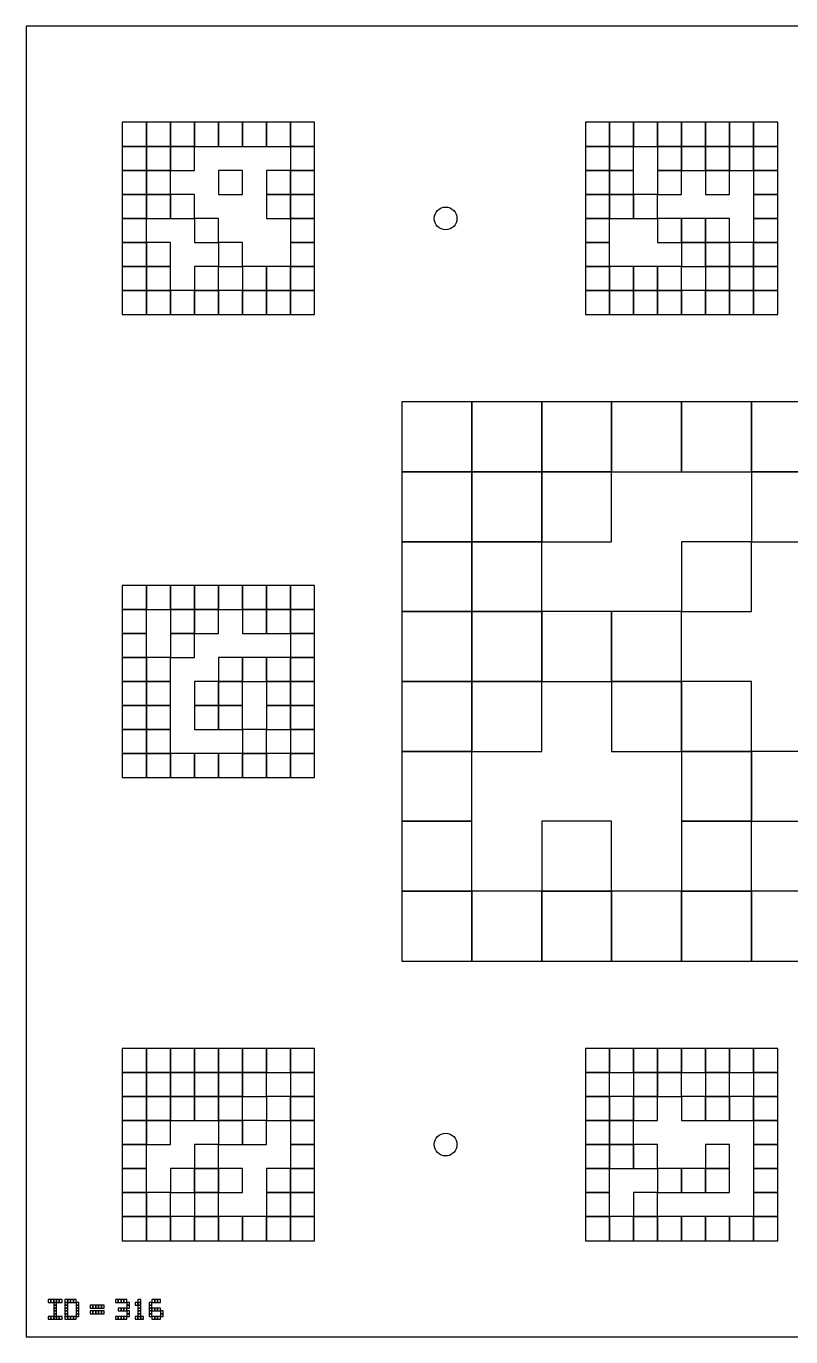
# Model space of a CAD drawing. Extents: x 0 to 1260, y 0 to 1580.
# Drawn here: x 0 to 175, y 960 to 1260 of the extents above; entities that cross this region are included whole.
import ezdxf

# ---------------------------------------------------------------- set-up
doc = ezdxf.new("R2010")
doc.units = 0
for name, color, linetype in [('BLACK_POCKET', 7, 'CONTINUOUS'), ('BOARD_TEXT', 7, 'CONTINUOUS'), ('CUT', 7, 'CONTINUOUS'), ('MOUNT_HOLE', 6, 'CONTINUOUS')]:
    doc.layers.add(name, color=color, linetype=linetype)

msp = doc.modelspace()

# ---------------------------------------------------------------- linework, layer by layer
at = {"layer": 'BLACK_POCKET'}
for p, q in [((27.5, 1238), (22, 1238)), ((22, 1238), (22, 1232.5)), ((27.5, 1232.5), (27.5, 1238)), ((33, 1238), (27.5, 1238)), ((27.5, 1238), (27.5, 1232.5)), ((33, 1232.5), (33, 1238)), ((38.5, 1238), (33, 1238)), ((33, 1238), (33, 1232.5)), ((38.5, 1232.5), (38.5, 1238)), ((44, 1238), (38.5, 1238)), ((38.5, 1238), (38.5, 1232.5)), ((44, 1232.5), (44, 1238)), ((49.5, 1238), (44, 1238)), ((44, 1238), (44, 1232.5)), ((49.5, 1232.5), (49.5, 1238)), ((55, 1238), (49.5, 1238)), ((49.5, 1238), (49.5, 1232.5)), ((55, 1232.5), (55, 1238)), ((60.5, 1238), (55, 1238)), ((55, 1238), (55, 1232.5)), ((60.5, 1232.5), (60.5, 1238)), ((66, 1238), (60.5, 1238)), ((60.5, 1238), (60.5, 1232.5)), ((66, 1232.5), (66, 1238)), ((133.5, 1238), (128, 1238)), ((128, 1238), (128, 1232.5)), ((133.5, 1232.5), (133.5, 1238)), ((139, 1238), (133.5, 1238)), ((133.5, 1238), (133.5, 1232.5)), ((139, 1232.5), (139, 1238)), ((144.5, 1238), (139, 1238)), ((139, 1238), (139, 1232.5)), ((144.5, 1232.5), (144.5, 1238)), ((150, 1238), (144.5, 1238)), ((144.5, 1238), (144.5, 1232.5)), ((150, 1232.5), (150, 1238)), ((155.5, 1238), (150, 1238)), ((150, 1238), (150, 1232.5)), ((155.5, 1232.5), (155.5, 1238)), ((161, 1238), (155.5, 1238)), ((155.5, 1238), (155.5, 1232.5)), ((161, 1232.5), (161, 1238)), ((166.5, 1238), (161, 1238)), ((161, 1238), (161, 1232.5)), ((166.5, 1232.5), (166.5, 1238)), ((172, 1238), (166.5, 1238)), ((166.5, 1238), (166.5, 1232.5)), ((172, 1232.5), (172, 1238)), ((22, 1232.5), (27.5, 1232.5)), ((27.5, 1232.5), (22, 1232.5)), ((22, 1232.5), (22, 1227)), ((27.5, 1232.5), (33, 1232.5)), ((27.5, 1227), (27.5, 1232.5)), ((33, 1232.5), (27.5, 1232.5)), ((27.5, 1232.5), (27.5, 1227)), ((33, 1232.5), (38.5, 1232.5)), ((33, 1227), (33, 1232.5)), ((38.5, 1232.5), (33, 1232.5)), ((33, 1232.5), (33, 1227)), ((38.5, 1232.5), (44, 1232.5)), ((38.5, 1227), (38.5, 1232.5)), ((44, 1232.5), (49.5, 1232.5)), ((49.5, 1232.5), (55, 1232.5)), ((55, 1232.5), (60.5, 1232.5)), ((60.5, 1232.5), (66, 1232.5)), ((66, 1232.5), (60.5, 1232.5)), ((60.5, 1232.5), (60.5, 1227)), ((66, 1227), (66, 1232.5)), ((128, 1232.5), (133.5, 1232.5)), ((133.5, 1232.5), (128, 1232.5)), ((128, 1232.5), (128, 1227)), ((133.5, 1232.5), (139, 1232.5)), ((133.5, 1227), (133.5, 1232.5)), ((139, 1232.5), (133.5, 1232.5)), ((133.5, 1232.5), (133.5, 1227)), ((139, 1232.5), (144.5, 1232.5)), ((139, 1227), (139, 1232.5)), ((144.5, 1232.5), (150, 1232.5)), ((150, 1232.5), (144.5, 1232.5)), ((144.5, 1232.5), (144.5, 1227)), ((150, 1232.5), (155.5, 1232.5)), ((150, 1227), (150, 1232.5)), ((155.5, 1232.5), (150, 1232.5)), ((150, 1232.5), (150, 1227)), ((155.5, 1232.5), (161, 1232.5)), ((155.5, 1227), (155.5, 1232.5)), ((161, 1232.5), (155.5, 1232.5)), ((155.5, 1232.5), (155.5, 1227)), ((161, 1232.5), (166.5, 1232.5)), ((161, 1227), (161, 1232.5)), ((166.5, 1232.5), (161, 1232.5)), ((161, 1232.5), (161, 1227)), ((166.5, 1232.5), (172, 1232.5)), ((166.5, 1227), (166.5, 1232.5)), ((172, 1232.5), (166.5, 1232.5)), ((166.5, 1232.5), (166.5, 1227)), ((172, 1227), (172, 1232.5)), ((22, 1227), (27.5, 1227)), ((27.5, 1227), (22, 1227)), ((22, 1227), (22, 1221.5)), ((27.5, 1227), (33, 1227)), ((27.5, 1221.5), (27.5, 1227)), ((33, 1227), (27.5, 1227)), ((27.5, 1227), (27.5, 1221.5)), ((33, 1227), (38.5, 1227)), ((33, 1221.5), (33, 1227)), ((49.5, 1227), (44, 1227)), ((44, 1227), (44, 1221.5)), ((49.5, 1221.5), (49.5, 1227)), ((60.5, 1227), (55, 1227)), ((55, 1227), (55, 1221.5)), ((60.5, 1227), (66, 1227)), ((60.5, 1221.5), (60.5, 1227)), ((66, 1227), (60.5, 1227)), ((60.5, 1227), (60.5, 1221.5)), ((66, 1221.5), (66, 1227)), ((128, 1227), (133.5, 1227)), ((133.5, 1227), (128, 1227)), ((128, 1227), (128, 1221.5)), ((133.5, 1227), (139, 1227)), ((133.5, 1221.5), (133.5, 1227)), ((139, 1227), (133.5, 1227)), ((133.5, 1227), (133.5, 1221.5)), ((139, 1221.5), (139, 1227)), ((144.5, 1227), (150, 1227)), ((150, 1227), (144.5, 1227)), ((144.5, 1227), (144.5, 1221.5)), ((150, 1227), (155.5, 1227)), ((150, 1221.5), (150, 1227)), ((155.5, 1227), (161, 1227)), ((161, 1227), (155.5, 1227)), ((155.5, 1227), (155.5, 1221.5)), ((161, 1227), (166.5, 1227)), ((161, 1221.5), (161, 1227)), ((166.5, 1227), (172, 1227)), ((172, 1227), (166.5, 1227)), ((166.5, 1227), (166.5, 1221.5)), ((172, 1221.5), (172, 1227)), ((22, 1221.5), (27.5, 1221.5)), ((27.5, 1221.5), (22, 1221.5)), ((22, 1221.5), (22, 1216)), ((27.5, 1221.5), (33, 1221.5)), ((27.5, 1216), (27.5, 1221.5)), ((33, 1221.5), (27.5, 1221.5)), ((27.5, 1221.5), (27.5, 1216)), ((33, 1216), (33, 1221.5)), ((38.5, 1221.5), (33, 1221.5)), ((33, 1221.5), (33, 1216)), ((38.5, 1216), (38.5, 1221.5)), ((44, 1221.5), (49.5, 1221.5)), ((55, 1221.5), (60.5, 1221.5)), ((60.5, 1221.5), (55, 1221.5)), ((55, 1221.5), (55, 1216)), ((60.5, 1221.5), (66, 1221.5)), ((60.5, 1216), (60.5, 1221.5)), ((66, 1221.5), (60.5, 1221.5)), ((60.5, 1221.5), (60.5, 1216)), ((66, 1216), (66, 1221.5)), ((128, 1221.5), (133.5, 1221.5)), ((133.5, 1221.5), (128, 1221.5)), ((128, 1221.5), (128, 1216)), ((133.5, 1221.5), (139, 1221.5)), ((133.5, 1216), (133.5, 1221.5)), ((139, 1221.5), (133.5, 1221.5)), ((133.5, 1221.5), (133.5, 1216)), ((139, 1216), (139, 1221.5)), ((144.5, 1221.5), (139, 1221.5)), ((139, 1221.5), (139, 1216)), ((144.5, 1221.5), (150, 1221.5)), ((144.5, 1216), (144.5, 1221.5)), ((155.5, 1221.5), (161, 1221.5)), ((166.5, 1221.5), (172, 1221.5)), ((172, 1221.5), (166.5, 1221.5)), ((166.5, 1221.5), (166.5, 1216)), ((172, 1216), (172, 1221.5)), ((22, 1216), (27.5, 1216)), ((27.5, 1216), (22, 1216)), ((22, 1216), (22, 1210.5)), ((27.5, 1216), (33, 1216)), ((27.5, 1210.5), (27.5, 1216)), ((33, 1216), (38.5, 1216)), ((44, 1216), (38.5, 1216)), ((38.5, 1216), (38.5, 1210.5)), ((44, 1210.5), (44, 1216)), ((55, 1216), (60.5, 1216)), ((60.5, 1216), (66, 1216)), ((66, 1216), (60.5, 1216)), ((60.5, 1216), (60.5, 1210.5)), ((66, 1210.5), (66, 1216)), ((128, 1216), (133.5, 1216)), ((133.5, 1216), (128, 1216)), ((128, 1216), (128, 1210.5)), ((133.5, 1216), (139, 1216)), ((133.5, 1210.5), (133.5, 1216)), ((139, 1216), (144.5, 1216)), ((150, 1216), (144.5, 1216)), ((144.5, 1216), (144.5, 1210.5)), ((150, 1210.5), (150, 1216)), ((155.5, 1216), (150, 1216)), ((150, 1216), (150, 1210.5)), ((155.5, 1210.5), (155.5, 1216)), ((161, 1216), (155.5, 1216)), ((155.5, 1216), (155.5, 1210.5)), ((161, 1210.5), (161, 1216)), ((166.5, 1216), (172, 1216)), ((172, 1216), (166.5, 1216)), ((166.5, 1216), (166.5, 1210.5)), ((172, 1210.5), (172, 1216)), ((22, 1210.5), (27.5, 1210.5)), ((27.5, 1210.5), (22, 1210.5)), ((22, 1210.5), (22, 1205)), ((27.5, 1205), (27.5, 1210.5)), ((33, 1210.5), (27.5, 1210.5)), ((27.5, 1210.5), (27.5, 1205)), ((33, 1205), (33, 1210.5)), ((38.5, 1210.5), (44, 1210.5)), ((49.5, 1210.5), (44, 1210.5)), ((44, 1210.5), (44, 1205)), ((49.5, 1205), (49.5, 1210.5)), ((60.5, 1210.5), (66, 1210.5)), ((66, 1210.5), (60.5, 1210.5)), ((60.5, 1210.5), (60.5, 1205)), ((66, 1205), (66, 1210.5)), ((128, 1210.5), (133.5, 1210.5)), ((133.5, 1210.5), (128, 1210.5)), ((128, 1210.5), (128, 1205)), ((133.5, 1205), (133.5, 1210.5)), ((144.5, 1210.5), (150, 1210.5)), ((150, 1210.5), (155.5, 1210.5)), ((155.5, 1210.5), (150, 1210.5)), ((150, 1210.5), (150, 1205)), ((155.5, 1210.5), (161, 1210.5)), ((155.5, 1205), (155.5, 1210.5)), ((161, 1210.5), (155.5, 1210.5)), ((155.5, 1210.5), (155.5, 1205)), ((161, 1205), (161, 1210.5)), ((166.5, 1210.5), (161, 1210.5)), ((161, 1210.5), (161, 1205)), ((166.5, 1210.5), (172, 1210.5)), ((166.5, 1205), (166.5, 1210.5)), ((172, 1210.5), (166.5, 1210.5)), ((166.5, 1210.5), (166.5, 1205)), ((172, 1205), (172, 1210.5)), ((22, 1205), (27.5, 1205)), ((27.5, 1205), (22, 1205)), ((22, 1205), (22, 1199.5)), ((27.5, 1205), (33, 1205)), ((27.5, 1199.5), (27.5, 1205)), ((33, 1205), (27.5, 1205)), ((27.5, 1205), (27.5, 1199.5)), ((33, 1199.5), (33, 1205)), ((44, 1205), (38.5, 1205)), ((38.5, 1205), (38.5, 1199.5)), ((44, 1205), (49.5, 1205)), ((44, 1199.5), (44, 1205)), ((55, 1205), (49.5, 1205)), ((49.5, 1205), (49.5, 1199.5)), ((55, 1199.5), (55, 1205)), ((60.5, 1205), (55, 1205)), ((55, 1205), (55, 1199.5)), ((60.5, 1205), (66, 1205)), ((60.5, 1199.5), (60.5, 1205)), ((66, 1205), (60.5, 1205)), ((60.5, 1205), (60.5, 1199.5)), ((66, 1199.5), (66, 1205)), ((128, 1205), (133.5, 1205)), ((133.5, 1205), (128, 1205)), ((128, 1205), (128, 1199.5)), ((133.5, 1199.5), (133.5, 1205)), ((139, 1205), (133.5, 1205)), ((133.5, 1205), (133.5, 1199.5)), ((139, 1199.5), (139, 1205)), ((144.5, 1205), (139, 1205)), ((139, 1205), (139, 1199.5)), ((144.5, 1199.5), (144.5, 1205)), ((150, 1205), (144.5, 1205)), ((144.5, 1205), (144.5, 1199.5)), ((150, 1205), (155.5, 1205)), ((150, 1199.5), (150, 1205)), ((155.5, 1205), (161, 1205)), ((161, 1205), (155.5, 1205)), ((155.5, 1205), (155.5, 1199.5)), ((161, 1205), (166.5, 1205)), ((161, 1199.5), (161, 1205)), ((166.5, 1205), (161, 1205)), ((161, 1205), (161, 1199.5)), ((166.5, 1205), (172, 1205)), ((166.5, 1199.5), (166.5, 1205)), ((172, 1205), (166.5, 1205)), ((166.5, 1205), (166.5, 1199.5)), ((172, 1199.5), (172, 1205)), ((22, 1199.5), (27.5, 1199.5)), ((27.5, 1199.5), (22, 1199.5)), ((22, 1199.5), (22, 1194)), ((27.5, 1199.5), (33, 1199.5)), ((27.5, 1194), (27.5, 1199.5)), ((33, 1199.5), (27.5, 1199.5)), ((27.5, 1199.5), (27.5, 1194)), ((33, 1194), (33, 1199.5)), ((38.5, 1199.5), (33, 1199.5)), ((33, 1199.5), (33, 1194)), ((38.5, 1199.5), (44, 1199.5)), ((38.5, 1194), (38.5, 1199.5)), ((44, 1199.5), (38.5, 1199.5)), ((38.5, 1199.5), (38.5, 1194)), ((44, 1194), (44, 1199.5)), ((49.5, 1199.5), (44, 1199.5)), ((44, 1199.5), (44, 1194)), ((49.5, 1199.5), (55, 1199.5)), ((49.5, 1194), (49.5, 1199.5)), ((55, 1199.5), (49.5, 1199.5)), ((49.5, 1199.5), (49.5, 1194)), ((55, 1199.5), (60.5, 1199.5)), ((55, 1194), (55, 1199.5)), ((60.5, 1199.5), (55, 1199.5)), ((55, 1199.5), (55, 1194)), ((60.5, 1199.5), (66, 1199.5)), ((60.5, 1194), (60.5, 1199.5)), ((66, 1199.5), (60.5, 1199.5)), ((60.5, 1199.5), (60.5, 1194)), ((66, 1194), (66, 1199.5)), ((128, 1199.5), (133.5, 1199.5)), ((133.5, 1199.5), (128, 1199.5)), ((128, 1199.5), (128, 1194)), ((133.5, 1199.5), (139, 1199.5)), ((133.5, 1194), (133.5, 1199.5)), ((139, 1199.5), (133.5, 1199.5)), ((133.5, 1199.5), (133.5, 1194)), ((139, 1199.5), (144.5, 1199.5)), ((139, 1194), (139, 1199.5)), ((144.5, 1199.5), (139, 1199.5)), ((139, 1199.5), (139, 1194)), ((144.5, 1199.5), (150, 1199.5)), ((144.5, 1194), (144.5, 1199.5)), ((150, 1199.5), (144.5, 1199.5)), ((144.5, 1199.5), (144.5, 1194)), ((150, 1194), (150, 1199.5)), ((155.5, 1199.5), (150, 1199.5)), ((150, 1199.5), (150, 1194)), ((155.5, 1199.5), (161, 1199.5)), ((155.5, 1194), (155.5, 1199.5)), ((161, 1199.5), (155.5, 1199.5)), ((155.5, 1199.5), (155.5, 1194)), ((161, 1199.5), (166.5, 1199.5)), ((161, 1194), (161, 1199.5)), ((166.5, 1199.5), (161, 1199.5)), ((161, 1199.5), (161, 1194)), ((166.5, 1199.5), (172, 1199.5)), ((166.5, 1194), (166.5, 1199.5)), ((172, 1199.5), (166.5, 1199.5)), ((166.5, 1199.5), (166.5, 1194)), ((172, 1194), (172, 1199.5)), ((22, 1194), (27.5, 1194)), ((27.5, 1194), (33, 1194)), ((33, 1194), (38.5, 1194)), ((38.5, 1194), (44, 1194)), ((44, 1194), (49.5, 1194)), ((49.5, 1194), (55, 1194)), ((55, 1194), (60.5, 1194)), ((60.5, 1194), (66, 1194)), ((128, 1194), (133.5, 1194)), ((133.5, 1194), (139, 1194)), ((139, 1194), (144.5, 1194)), ((144.5, 1194), (150, 1194)), ((150, 1194), (155.5, 1194)), ((155.5, 1194), (161, 1194)), ((161, 1194), (166.5, 1194)), ((166.5, 1194), (172, 1194)), ((102, 1174), (86, 1174)), ((86, 1174), (86, 1158)), ((102, 1158), (102, 1174)), ((118, 1174), (102, 1174)), ((102, 1174), (102, 1158)), ((118, 1158), (118, 1174)), ((134, 1174), (118, 1174)), ((118, 1174), (118, 1158)), ((134, 1158), (134, 1174)), ((150, 1174), (134, 1174)), ((134, 1174), (134, 1158)), ((150, 1158), (150, 1174)), ((166, 1174), (150, 1174)), ((150, 1174), (150, 1158)), ((166, 1158), (166, 1174)), ((182, 1174), (166, 1174)), ((166, 1174), (166, 1158)), ((86, 1158), (102, 1158)), ((102, 1158), (86, 1158)), ((86, 1158), (86, 1142)), ((102, 1158), (118, 1158)), ((102, 1142), (102, 1158)), ((118, 1158), (102, 1158)), ((102, 1158), (102, 1142)), ((118, 1158), (134, 1158)), ((118, 1142), (118, 1158)), ((134, 1158), (118, 1158)), ((118, 1158), (118, 1142)), ((134, 1158), (150, 1158)), ((134, 1142), (134, 1158)), ((150, 1158), (166, 1158)), ((166, 1158), (182, 1158)), ((182, 1158), (166, 1158)), ((166, 1158), (166, 1142)), ((86, 1142), (102, 1142)), ((102, 1142), (86, 1142)), ((86, 1142), (86, 1126)), ((102, 1142), (118, 1142)), ((102, 1126), (102, 1142)), ((118, 1142), (102, 1142)), ((102, 1142), (102, 1126)), ((118, 1142), (134, 1142)), ((118, 1126), (118, 1142)), ((166, 1142), (150, 1142)), ((150, 1142), (150, 1126)), ((166, 1142), (182, 1142)), ((166, 1126), (166, 1142)), ((27.5, 1132), (22, 1132)), ((22, 1132), (22, 1126.5)), ((27.5, 1126.5), (27.5, 1132)), ((33, 1132), (27.5, 1132)), ((27.5, 1132), (27.5, 1126.5)), ((33, 1126.5), (33, 1132)), ((38.5, 1132), (33, 1132)), ((33, 1132), (33, 1126.5)), ((38.5, 1126.5), (38.5, 1132)), ((44, 1132), (38.5, 1132)), ((38.5, 1132), (38.5, 1126.5)), ((44, 1126.5), (44, 1132)), ((49.5, 1132), (44, 1132)), ((44, 1132), (44, 1126.5)), ((49.5, 1126.5), (49.5, 1132)), ((55, 1132), (49.5, 1132)), ((49.5, 1132), (49.5, 1126.5)), ((55, 1126.5), (55, 1132)), ((60.5, 1132), (55, 1132)), ((55, 1132), (55, 1126.5)), ((60.5, 1126.5), (60.5, 1132)), ((66, 1132), (60.5, 1132)), ((60.5, 1132), (60.5, 1126.5)), ((66, 1126.5), (66, 1132)), ((22, 1126.5), (27.5, 1126.5)), ((27.5, 1126.5), (22, 1126.5)), ((22, 1126.5), (22, 1121)), ((27.5, 1126.5), (33, 1126.5)), ((27.5, 1121), (27.5, 1126.5)), ((33, 1126.5), (38.5, 1126.5)), ((38.5, 1126.5), (33, 1126.5)), ((33, 1126.5), (33, 1121)), ((38.5, 1126.5), (44, 1126.5)), ((38.5, 1121), (38.5, 1126.5)), ((44, 1126.5), (38.5, 1126.5)), ((38.5, 1126.5), (38.5, 1121)), ((44, 1126.5), (49.5, 1126.5)), ((44, 1121), (44, 1126.5)), ((49.5, 1126.5), (55, 1126.5)), ((55, 1126.5), (49.5, 1126.5)), ((49.5, 1126.5), (49.5, 1121)), ((55, 1126.5), (60.5, 1126.5)), ((55, 1121), (55, 1126.5)), ((60.5, 1126.5), (55, 1126.5)), ((55, 1126.5), (55, 1121)), ((60.5, 1126.5), (66, 1126.5)), ((60.5, 1121), (60.5, 1126.5)), ((66, 1126.5), (60.5, 1126.5)), ((60.5, 1126.5), (60.5, 1121)), ((66, 1121), (66, 1126.5)), ((86, 1126), (102, 1126)), ((102, 1126), (86, 1126)), ((86, 1126), (86, 1110)), ((102, 1126), (118, 1126)), ((102, 1110), (102, 1126)), ((118, 1126), (102, 1126)), ((102, 1126), (102, 1110)), ((118, 1110), (118, 1126)), ((134, 1126), (118, 1126)), ((118, 1126), (118, 1110)), ((134, 1110), (134, 1126)), ((150, 1126), (134, 1126)), ((134, 1126), (134, 1110)), ((150, 1126), (166, 1126)), ((150, 1110), (150, 1126)), ((22, 1121), (27.5, 1121)), ((27.5, 1121), (22, 1121)), ((22, 1121), (22, 1115.5)), ((27.5, 1115.5), (27.5, 1121)), ((33, 1121), (38.5, 1121)), ((38.5, 1121), (33, 1121)), ((33, 1121), (33, 1115.5)), ((38.5, 1121), (44, 1121)), ((38.5, 1115.5), (38.5, 1121)), ((49.5, 1121), (55, 1121)), ((55, 1121), (60.5, 1121)), ((60.5, 1121), (66, 1121)), ((66, 1121), (60.5, 1121)), ((60.5, 1121), (60.5, 1115.5)), ((66, 1115.5), (66, 1121)), ((22, 1115.5), (27.5, 1115.5)), ((27.5, 1115.5), (22, 1115.5)), ((22, 1115.5), (22, 1110)), ((27.5, 1110), (27.5, 1115.5)), ((33, 1115.5), (27.5, 1115.5)), ((27.5, 1115.5), (27.5, 1110)), ((33, 1115.5), (38.5, 1115.5)), ((33, 1110), (33, 1115.5)), ((49.5, 1115.5), (44, 1115.5)), ((44, 1115.5), (44, 1110)), ((49.5, 1110), (49.5, 1115.5)), ((55, 1115.5), (49.5, 1115.5)), ((49.5, 1115.5), (49.5, 1110)), ((55, 1110), (55, 1115.5)), ((60.5, 1115.5), (55, 1115.5)), ((55, 1115.5), (55, 1110)), ((60.5, 1115.5), (66, 1115.5)), ((60.5, 1110), (60.5, 1115.5)), ((66, 1115.5), (60.5, 1115.5)), ((60.5, 1115.5), (60.5, 1110)), ((66, 1110), (66, 1115.5)), ((22, 1110), (27.5, 1110)), ((27.5, 1110), (22, 1110)), ((22, 1110), (22, 1104.5)), ((27.5, 1110), (33, 1110)), ((27.5, 1104.5), (27.5, 1110)), ((33, 1110), (27.5, 1110)), ((27.5, 1110), (27.5, 1104.5)), ((33, 1104.5), (33, 1110)), ((44, 1110), (38.5, 1110)), ((38.5, 1110), (38.5, 1104.5)), ((44, 1110), (49.5, 1110)), ((44, 1104.5), (44, 1110)), ((49.5, 1110), (44, 1110)), ((44, 1110), (44, 1104.5)), ((49.5, 1110), (55, 1110)), ((49.5, 1104.5), (49.5, 1110)), ((55, 1110), (60.5, 1110)), ((60.5, 1110), (55, 1110)), ((55, 1110), (55, 1104.5)), ((60.5, 1110), (66, 1110)), ((60.5, 1104.5), (60.5, 1110)), ((66, 1110), (60.5, 1110)), ((60.5, 1110), (60.5, 1104.5)), ((66, 1104.5), (66, 1110)), ((86, 1110), (102, 1110)), ((102, 1110), (86, 1110)), ((86, 1110), (86, 1094)), ((102, 1110), (118, 1110)), ((102, 1094), (102, 1110)), ((118, 1110), (102, 1110)), ((102, 1110), (102, 1094)), ((118, 1110), (134, 1110)), ((118, 1094), (118, 1110)), ((134, 1110), (150, 1110)), ((150, 1110), (134, 1110)), ((134, 1110), (134, 1094)), ((150, 1094), (150, 1110)), ((166, 1110), (150, 1110)), ((150, 1110), (150, 1094)), ((166, 1094), (166, 1110)), ((22, 1104.5), (27.5, 1104.5)), ((27.5, 1104.5), (22, 1104.5)), ((22, 1104.5), (22, 1099)), ((27.5, 1104.5), (33, 1104.5)), ((27.5, 1099), (27.5, 1104.5)), ((33, 1104.5), (27.5, 1104.5)), ((27.5, 1104.5), (27.5, 1099)), ((33, 1099), (33, 1104.5)), ((38.5, 1104.5), (44, 1104.5)), ((44, 1104.5), (38.5, 1104.5)), ((38.5, 1104.5), (38.5, 1099)), ((44, 1104.5), (49.5, 1104.5)), ((44, 1099), (44, 1104.5)), ((49.5, 1104.5), (44, 1104.5)), ((44, 1104.5), (44, 1099)), ((49.5, 1099), (49.5, 1104.5)), ((55, 1104.5), (60.5, 1104.5)), ((60.5, 1104.5), (55, 1104.5)), ((55, 1104.5), (55, 1099)), ((60.5, 1104.5), (66, 1104.5)), ((60.5, 1099), (60.5, 1104.5)), ((66, 1104.5), (60.5, 1104.5)), ((60.5, 1104.5), (60.5, 1099)), ((66, 1099), (66, 1104.5)), ((22, 1099), (27.5, 1099)), ((27.5, 1099), (22, 1099)), ((22, 1099), (22, 1093.5)), ((27.5, 1099), (33, 1099)), ((27.5, 1093.5), (27.5, 1099)), ((33, 1099), (27.5, 1099)), ((27.5, 1099), (27.5, 1093.5)), ((33, 1093.5), (33, 1099)), ((38.5, 1099), (44, 1099)), ((44, 1099), (49.5, 1099)), ((55, 1099), (49.5, 1099)), ((49.5, 1099), (49.5, 1093.5)), ((55, 1099), (60.5, 1099)), ((55, 1093.5), (55, 1099)), ((60.5, 1099), (66, 1099)), ((66, 1099), (60.5, 1099)), ((60.5, 1099), (60.5, 1093.5)), ((66, 1093.5), (66, 1099)), ((22, 1093.5), (27.5, 1093.5)), ((27.5, 1093.5), (22, 1093.5)), ((22, 1093.5), (22, 1088)), ((27.5, 1093.5), (33, 1093.5)), ((27.5, 1088), (27.5, 1093.5)), ((33, 1093.5), (27.5, 1093.5)), ((27.5, 1093.5), (27.5, 1088)), ((33, 1088), (33, 1093.5)), ((38.5, 1093.5), (33, 1093.5)), ((33, 1093.5), (33, 1088)), ((38.5, 1088), (38.5, 1093.5)), ((44, 1093.5), (38.5, 1093.5)), ((38.5, 1093.5), (38.5, 1088)), ((44, 1088), (44, 1093.5)), ((49.5, 1093.5), (44, 1093.5)), ((44, 1093.5), (44, 1088)), ((49.5, 1093.5), (55, 1093.5)), ((49.5, 1088), (49.5, 1093.5)), ((55, 1093.5), (49.5, 1093.5)), ((49.5, 1093.5), (49.5, 1088)), ((55, 1088), (55, 1093.5)), ((60.5, 1093.5), (55, 1093.5)), ((55, 1093.5), (55, 1088)), ((60.5, 1093.5), (66, 1093.5)), ((60.5, 1088), (60.5, 1093.5)), ((66, 1093.5), (60.5, 1093.5)), ((60.5, 1093.5), (60.5, 1088)), ((66, 1088), (66, 1093.5)), ((86, 1094), (102, 1094)), ((102, 1094), (86, 1094)), ((86, 1094), (86, 1078)), ((102, 1094), (118, 1094)), ((102, 1078), (102, 1094)), ((134, 1094), (150, 1094)), ((150, 1094), (166, 1094)), ((166, 1094), (150, 1094)), ((150, 1094), (150, 1078)), ((166, 1078), (166, 1094)), ((182, 1094), (166, 1094)), ((166, 1094), (166, 1078)), ((22, 1088), (27.5, 1088)), ((27.5, 1088), (33, 1088)), ((33, 1088), (38.5, 1088)), ((38.5, 1088), (44, 1088)), ((44, 1088), (49.5, 1088)), ((49.5, 1088), (55, 1088)), ((55, 1088), (60.5, 1088)), ((60.5, 1088), (66, 1088)), ((86, 1078), (102, 1078)), ((102, 1078), (86, 1078)), ((86, 1078), (86, 1062)), ((102, 1062), (102, 1078)), ((134, 1078), (118, 1078)), ((118, 1078), (118, 1062)), ((134, 1062), (134, 1078)), ((150, 1078), (166, 1078)), ((166, 1078), (150, 1078)), ((150, 1078), (150, 1062)), ((166, 1078), (182, 1078)), ((166, 1062), (166, 1078)), ((86, 1062), (102, 1062)), ((102, 1062), (86, 1062)), ((86, 1062), (86, 1046)), ((102, 1046), (102, 1062)), ((118, 1062), (102, 1062)), ((102, 1062), (102, 1046)), ((118, 1062), (134, 1062)), ((118, 1046), (118, 1062)), ((134, 1062), (118, 1062)), ((118, 1062), (118, 1046)), ((134, 1046), (134, 1062)), ((150, 1062), (134, 1062)), ((134, 1062), (134, 1046)), ((150, 1062), (166, 1062)), ((150, 1046), (150, 1062)), ((166, 1062), (150, 1062)), ((150, 1062), (150, 1046)), ((166, 1046), (166, 1062)), ((182, 1062), (166, 1062)), ((166, 1062), (166, 1046)), ((86, 1046), (102, 1046)), ((102, 1046), (118, 1046)), ((118, 1046), (134, 1046)), ((134, 1046), (150, 1046)), ((150, 1046), (166, 1046)), ((166, 1046), (182, 1046)), ((27.5, 1026), (22, 1026)), ((22, 1026), (22, 1020.5)), ((27.5, 1020.5), (27.5, 1026)), ((33, 1026), (27.5, 1026)), ((27.5, 1026), (27.5, 1020.5)), ((33, 1020.5), (33, 1026)), ((38.5, 1026), (33, 1026)), ((33, 1026), (33, 1020.5)), ((38.5, 1020.5), (38.5, 1026)), ((44, 1026), (38.5, 1026)), ((38.5, 1026), (38.5, 1020.5)), ((44, 1020.5), (44, 1026)), ((49.5, 1026), (44, 1026)), ((44, 1026), (44, 1020.5)), ((49.5, 1020.5), (49.5, 1026)), ((55, 1026), (49.5, 1026)), ((49.5, 1026), (49.5, 1020.5)), ((55, 1020.5), (55, 1026)), ((60.5, 1026), (55, 1026)), ((55, 1026), (55, 1020.5)), ((60.5, 1020.5), (60.5, 1026)), ((66, 1026), (60.5, 1026)), ((60.5, 1026), (60.5, 1020.5)), ((66, 1020.5), (66, 1026)), ((133.5, 1026), (128, 1026)), ((128, 1026), (128, 1020.5)), ((133.5, 1020.5), (133.5, 1026)), ((139, 1026), (133.5, 1026)), ((133.5, 1026), (133.5, 1020.5)), ((139, 1020.5), (139, 1026)), ((144.5, 1026), (139, 1026)), ((139, 1026), (139, 1020.5)), ((144.5, 1020.5), (144.5, 1026)), ((150, 1026), (144.5, 1026)), ((144.5, 1026), (144.5, 1020.5)), ((150, 1020.5), (150, 1026)), ((155.5, 1026), (150, 1026)), ((150, 1026), (150, 1020.5)), ((155.5, 1020.5), (155.5, 1026)), ((161, 1026), (155.5, 1026)), ((155.5, 1026), (155.5, 1020.5)), ((161, 1020.5), (161, 1026)), ((166.5, 1026), (161, 1026)), ((161, 1026), (161, 1020.5)), ((166.5, 1020.5), (166.5, 1026)), ((172, 1026), (166.5, 1026)), ((166.5, 1026), (166.5, 1020.5)), ((172, 1020.5), (172, 1026)), ((22, 1020.5), (27.5, 1020.5)), ((27.5, 1020.5), (22, 1020.5)), ((22, 1020.5), (22, 1015)), ((27.5, 1020.5), (33, 1020.5)), ((27.5, 1015), (27.5, 1020.5)), ((33, 1020.5), (27.5, 1020.5)), ((27.5, 1020.5), (27.5, 1015)), ((33, 1020.5), (38.5, 1020.5)), ((33, 1015), (33, 1020.5)), ((38.5, 1020.5), (33, 1020.5)), ((33, 1020.5), (33, 1015)), ((38.5, 1020.5), (44, 1020.5)), ((38.5, 1015), (38.5, 1020.5)), ((44, 1020.5), (38.5, 1020.5)), ((38.5, 1020.5), (38.5, 1015)), ((44, 1020.5), (49.5, 1020.5)), ((44, 1015), (44, 1020.5)), ((49.5, 1020.5), (44, 1020.5)), ((44, 1020.5), (44, 1015)), ((49.5, 1020.5), (55, 1020.5)), ((49.5, 1015), (49.5, 1020.5)), ((55, 1020.5), (49.5, 1020.5)), ((49.5, 1020.5), (49.5, 1015)), ((55, 1020.5), (60.5, 1020.5)), ((55, 1015), (55, 1020.5)), ((60.5, 1020.5), (66, 1020.5)), ((66, 1020.5), (60.5, 1020.5)), ((60.5, 1020.5), (60.5, 1015)), ((66, 1015), (66, 1020.5)), ((128, 1020.5), (133.5, 1020.5)), ((133.5, 1020.5), (128, 1020.5)), ((128, 1020.5), (128, 1015)), ((133.5, 1020.5), (139, 1020.5)), ((133.5, 1015), (133.5, 1020.5)), ((139, 1020.5), (144.5, 1020.5)), ((144.5, 1020.5), (139, 1020.5)), ((139, 1020.5), (139, 1015)), ((144.5, 1020.5), (150, 1020.5)), ((144.5, 1015), (144.5, 1020.5)), ((150, 1020.5), (144.5, 1020.5)), ((144.5, 1020.5), (144.5, 1015)), ((150, 1020.5), (155.5, 1020.5)), ((150, 1015), (150, 1020.5)), ((155.5, 1020.5), (161, 1020.5)), ((161, 1020.5), (155.5, 1020.5)), ((155.5, 1020.5), (155.5, 1015)), ((161, 1020.5), (166.5, 1020.5)), ((161, 1015), (161, 1020.5)), ((166.5, 1020.5), (172, 1020.5)), ((172, 1020.5), (166.5, 1020.5)), ((166.5, 1020.5), (166.5, 1015)), ((172, 1015), (172, 1020.5)), ((22, 1015), (27.5, 1015)), ((27.5, 1015), (22, 1015)), ((22, 1015), (22, 1009.5)), ((27.5, 1015), (33, 1015)), ((27.5, 1009.5), (27.5, 1015)), ((33, 1015), (27.5, 1015)), ((27.5, 1015), (27.5, 1009.5)), ((33, 1015), (38.5, 1015)), ((33, 1009.5), (33, 1015)), ((38.5, 1015), (33, 1015)), ((33, 1015), (33, 1009.5)), ((38.5, 1015), (44, 1015)), ((38.5, 1009.5), (38.5, 1015)), ((44, 1015), (38.5, 1015)), ((38.5, 1015), (38.5, 1009.5)), ((44, 1015), (49.5, 1015)), ((44, 1009.5), (44, 1015)), ((49.5, 1015), (44, 1015)), ((44, 1015), (44, 1009.5)), ((49.5, 1015), (55, 1015)), ((49.5, 1009.5), (49.5, 1015)), ((60.5, 1015), (55, 1015)), ((55, 1015), (55, 1009.5)), ((60.5, 1015), (66, 1015)), ((60.5, 1009.5), (60.5, 1015)), ((66, 1015), (60.5, 1015)), ((60.5, 1015), (60.5, 1009.5)), ((66, 1009.5), (66, 1015)), ((128, 1015), (133.5, 1015)), ((133.5, 1015), (128, 1015)), ((128, 1015), (128, 1009.5)), ((133.5, 1009.5), (133.5, 1015)), ((139, 1015), (133.5, 1015)), ((133.5, 1015), (133.5, 1009.5)), ((139, 1015), (144.5, 1015)), ((139, 1009.5), (139, 1015)), ((144.5, 1015), (139, 1015)), ((139, 1015), (139, 1009.5)), ((144.5, 1015), (150, 1015)), ((144.5, 1009.5), (144.5, 1015)), ((155.5, 1015), (150, 1015)), ((150, 1015), (150, 1009.5)), ((155.5, 1015), (161, 1015)), ((155.5, 1009.5), (155.5, 1015)), ((161, 1015), (155.5, 1015)), ((155.5, 1015), (155.5, 1009.5)), ((161, 1009.5), (161, 1015)), ((166.5, 1015), (161, 1015)), ((161, 1015), (161, 1009.5)), ((166.5, 1015), (172, 1015)), ((166.5, 1009.5), (166.5, 1015)), ((172, 1015), (166.5, 1015)), ((166.5, 1015), (166.5, 1009.5)), ((172, 1009.5), (172, 1015)), ((22, 1009.5), (27.5, 1009.5)), ((27.5, 1009.5), (22, 1009.5)), ((22, 1009.5), (22, 1004)), ((27.5, 1009.5), (33, 1009.5)), ((27.5, 1004), (27.5, 1009.5)), ((33, 1009.5), (27.5, 1009.5)), ((27.5, 1009.5), (27.5, 1004)), ((33, 1009.5), (38.5, 1009.5)), ((33, 1004), (33, 1009.5)), ((38.5, 1009.5), (44, 1009.5)), ((44, 1009.5), (49.5, 1009.5)), ((49.5, 1009.5), (44, 1009.5)), ((44, 1009.5), (44, 1004)), ((49.5, 1004), (49.5, 1009.5)), ((55, 1009.5), (49.5, 1009.5)), ((49.5, 1009.5), (49.5, 1004)), ((55, 1009.5), (60.5, 1009.5)), ((55, 1004), (55, 1009.5)), ((60.5, 1009.5), (66, 1009.5)), ((66, 1009.5), (60.5, 1009.5)), ((60.5, 1009.5), (60.5, 1004)), ((66, 1004), (66, 1009.5)), ((128, 1009.5), (133.5, 1009.5)), ((133.5, 1009.5), (128, 1009.5)), ((128, 1009.5), (128, 1004)), ((133.5, 1009.5), (139, 1009.5)), ((133.5, 1004), (133.5, 1009.5)), ((139, 1009.5), (133.5, 1009.5)), ((133.5, 1009.5), (133.5, 1004)), ((139, 1009.5), (144.5, 1009.5)), ((139, 1004), (139, 1009.5)), ((150, 1009.5), (155.5, 1009.5)), ((155.5, 1009.5), (161, 1009.5)), ((161, 1009.5), (166.5, 1009.5)), ((166.5, 1009.5), (172, 1009.5)), ((172, 1009.5), (166.5, 1009.5)), ((166.5, 1009.5), (166.5, 1004)), ((172, 1004), (172, 1009.5)), ((22, 1004), (27.5, 1004)), ((27.5, 1004), (22, 1004)), ((22, 1004), (22, 998.5)), ((27.5, 1004), (33, 1004)), ((27.5, 998.5), (27.5, 1004)), ((44, 1004), (38.5, 1004)), ((38.5, 1004), (38.5, 998.5)), ((44, 1004), (49.5, 1004)), ((44, 998.5), (44, 1004)), ((49.5, 1004), (55, 1004)), ((60.5, 1004), (66, 1004)), ((66, 1004), (60.5, 1004)), ((60.5, 1004), (60.5, 998.5)), ((66, 998.5), (66, 1004)), ((128, 1004), (133.5, 1004)), ((133.5, 1004), (128, 1004)), ((128, 1004), (128, 998.5)), ((133.5, 1004), (139, 1004)), ((133.5, 998.5), (133.5, 1004)), ((139, 1004), (133.5, 1004)), ((133.5, 1004), (133.5, 998.5)), ((139, 998.5), (139, 1004)), ((144.5, 1004), (139, 1004)), ((139, 1004), (139, 998.5)), ((144.5, 998.5), (144.5, 1004)), ((161, 1004), (155.5, 1004)), ((155.5, 1004), (155.5, 998.5)), ((161, 998.5), (161, 1004)), ((166.5, 1004), (172, 1004)), ((172, 1004), (166.5, 1004)), ((166.5, 1004), (166.5, 998.5)), ((172, 998.5), (172, 1004)), ((22, 998.5), (27.5, 998.5)), ((27.5, 998.5), (22, 998.5)), ((22, 998.5), (22, 993)), ((27.5, 993), (27.5, 998.5)), ((38.5, 998.5), (33, 998.5)), ((33, 998.5), (33, 993)), ((38.5, 998.5), (44, 998.5)), ((38.5, 993), (38.5, 998.5)), ((44, 998.5), (38.5, 998.5)), ((38.5, 998.5), (38.5, 993)), ((44, 993), (44, 998.5)), ((49.5, 998.5), (44, 998.5)), ((44, 998.5), (44, 993)), ((49.5, 993), (49.5, 998.5)), ((60.5, 998.5), (55, 998.5)), ((55, 998.5), (55, 993)), ((60.5, 998.5), (66, 998.5)), ((60.5, 993), (60.5, 998.5)), ((66, 998.5), (60.5, 998.5)), ((60.5, 998.5), (60.5, 993)), ((66, 993), (66, 998.5)), ((128, 998.5), (133.5, 998.5)), ((133.5, 998.5), (128, 998.5)), ((128, 998.5), (128, 993)), ((133.5, 998.5), (139, 998.5)), ((133.5, 993), (133.5, 998.5)), ((139, 998.5), (144.5, 998.5)), ((150, 998.5), (144.5, 998.5)), ((144.5, 998.5), (144.5, 993)), ((150, 993), (150, 998.5)), ((155.5, 998.5), (150, 998.5)), ((150, 998.5), (150, 993)), ((155.5, 998.5), (161, 998.5)), ((155.5, 993), (155.5, 998.5)), ((161, 998.5), (155.5, 998.5)), ((155.5, 998.5), (155.5, 993)), ((161, 993), (161, 998.5)), ((166.5, 998.5), (172, 998.5)), ((172, 998.5), (166.5, 998.5)), ((166.5, 998.5), (166.5, 993)), ((172, 993), (172, 998.5)), ((22, 993), (27.5, 993)), ((27.5, 993), (22, 993)), ((22, 993), (22, 987.5)), ((27.5, 987.5), (27.5, 993)), ((33, 993), (27.5, 993)), ((27.5, 993), (27.5, 987.5)), ((33, 993), (38.5, 993)), ((33, 987.5), (33, 993)), ((38.5, 993), (44, 993)), ((44, 993), (38.5, 993)), ((38.5, 993), (38.5, 987.5)), ((44, 993), (49.5, 993)), ((44, 987.5), (44, 993)), ((55, 993), (60.5, 993)), ((60.5, 993), (55, 993)), ((55, 993), (55, 987.5)), ((60.5, 993), (66, 993)), ((60.5, 987.5), (60.5, 993)), ((66, 993), (60.5, 993)), ((60.5, 993), (60.5, 987.5)), ((66, 987.5), (66, 993)), ((128, 993), (133.5, 993)), ((133.5, 993), (128, 993)), ((128, 993), (128, 987.5)), ((133.5, 987.5), (133.5, 993)), ((144.5, 993), (139, 993)), ((139, 993), (139, 987.5)), ((144.5, 993), (150, 993)), ((144.5, 987.5), (144.5, 993)), ((150, 993), (155.5, 993)), ((155.5, 993), (161, 993)), ((166.5, 993), (172, 993)), ((172, 993), (166.5, 993)), ((166.5, 993), (166.5, 987.5)), ((172, 987.5), (172, 993)), ((22, 987.5), (27.5, 987.5)), ((27.5, 987.5), (22, 987.5)), ((22, 987.5), (22, 982)), ((27.5, 987.5), (33, 987.5)), ((27.5, 982), (27.5, 987.5)), ((33, 987.5), (27.5, 987.5)), ((27.5, 987.5), (27.5, 982)), ((33, 982), (33, 987.5)), ((38.5, 987.5), (33, 987.5)), ((33, 987.5), (33, 982)), ((38.5, 987.5), (44, 987.5)), ((38.5, 982), (38.5, 987.5)), ((44, 987.5), (38.5, 987.5)), ((38.5, 987.5), (38.5, 982)), ((44, 982), (44, 987.5)), ((49.5, 987.5), (44, 987.5)), ((44, 987.5), (44, 982)), ((49.5, 982), (49.5, 987.5)), ((55, 987.5), (49.5, 987.5)), ((49.5, 987.5), (49.5, 982)), ((55, 987.5), (60.5, 987.5)), ((55, 982), (55, 987.5)), ((60.5, 987.5), (55, 987.5)), ((55, 987.5), (55, 982)), ((60.5, 987.5), (66, 987.5)), ((60.5, 982), (60.5, 987.5)), ((66, 987.5), (60.5, 987.5)), ((60.5, 987.5), (60.5, 982)), ((66, 982), (66, 987.5)), ((128, 987.5), (133.5, 987.5)), ((133.5, 987.5), (128, 987.5)), ((128, 987.5), (128, 982)), ((133.5, 982), (133.5, 987.5)), ((139, 987.5), (133.5, 987.5)), ((133.5, 987.5), (133.5, 982)), ((139, 987.5), (144.5, 987.5)), ((139, 982), (139, 987.5)), ((144.5, 987.5), (139, 987.5)), ((139, 987.5), (139, 982)), ((144.5, 982), (144.5, 987.5)), ((150, 987.5), (144.5, 987.5)), ((144.5, 987.5), (144.5, 982)), ((150, 982), (150, 987.5)), ((155.5, 987.5), (150, 987.5)), ((150, 987.5), (150, 982)), ((155.5, 982), (155.5, 987.5)), ((161, 987.5), (155.5, 987.5)), ((155.5, 987.5), (155.5, 982)), ((161, 982), (161, 987.5)), ((166.5, 987.5), (161, 987.5)), ((161, 987.5), (161, 982)), ((166.5, 987.5), (172, 987.5)), ((166.5, 982), (166.5, 987.5)), ((172, 987.5), (166.5, 987.5)), ((166.5, 987.5), (166.5, 982)), ((172, 982), (172, 987.5)), ((22, 982), (27.5, 982)), ((27.5, 982), (33, 982)), ((33, 982), (38.5, 982)), ((38.5, 982), (44, 982)), ((44, 982), (49.5, 982)), ((49.5, 982), (55, 982)), ((55, 982), (60.5, 982)), ((60.5, 982), (66, 982)), ((128, 982), (133.5, 982)), ((133.5, 982), (139, 982)), ((139, 982), (144.5, 982)), ((144.5, 982), (150, 982)), ((150, 982), (155.5, 982)), ((155.5, 982), (161, 982)), ((161, 982), (166.5, 982)), ((166.5, 982), (172, 982))]:
    msp.add_line(p, q, dxfattribs=at)
at = {"layer": 'BOARD_TEXT'}
for p, q in [((5.642857, 968.5), (5, 968.5)), ((5, 968.5), (5, 967.857143)), ((5, 967.857143), (5.642857, 967.857143)), ((5.642857, 967.857143), (5.642857, 968.5)), ((6.285714, 968.5), (5.642857, 968.5)), ((5.642857, 968.5), (5.642857, 967.857143)), ((5.642857, 967.857143), (6.285714, 967.857143)), ((6.285714, 967.857143), (6.285714, 968.5)), ((6.928571, 968.5), (6.285714, 968.5)), ((6.285714, 968.5), (6.285714, 967.857143)), ((6.285714, 967.857143), (6.928571, 967.857143)), ((6.928571, 967.857143), (6.285714, 967.857143)), ((6.285714, 967.857143), (6.285714, 967.214286)), ((6.285714, 967.214286), (6.928571, 967.214286)), ((6.928571, 967.214286), (6.285714, 967.214286)), ((6.285714, 967.214286), (6.285714, 966.571429)), ((6.285714, 966.571429), (6.928571, 966.571429)), ((6.928571, 966.571429), (6.285714, 966.571429)), ((6.285714, 966.571429), (6.285714, 965.928571)), ((6.928571, 967.857143), (6.928571, 968.5)), ((7.571429, 968.5), (6.928571, 968.5)), ((6.928571, 968.5), (6.928571, 967.857143)), ((6.928571, 967.857143), (7.571429, 967.857143)), ((6.928571, 967.214286), (6.928571, 967.857143)), ((6.928571, 966.571429), (6.928571, 967.214286)), ((6.928571, 965.928571), (6.928571, 966.571429)), ((7.571429, 967.857143), (7.571429, 968.5)), ((8.214286, 968.5), (7.571429, 968.5)), ((7.571429, 968.5), (7.571429, 967.857143)), ((7.571429, 967.857143), (8.214286, 967.857143)), ((8.214286, 967.857143), (8.214286, 968.5)), ((9.5, 968.5), (8.857143, 968.5)), ((8.857143, 968.5), (8.857143, 967.857143)), ((8.857143, 967.857143), (9.5, 967.857143)), ((9.5, 967.857143), (8.857143, 967.857143)), ((8.857143, 967.857143), (8.857143, 967.214286)), ((8.857143, 967.214286), (9.5, 967.214286)), ((9.5, 967.214286), (8.857143, 967.214286)), ((8.857143, 967.214286), (8.857143, 966.571429)), ((8.857143, 966.571429), (9.5, 966.571429)), ((9.5, 966.571429), (8.857143, 966.571429)), ((8.857143, 966.571429), (8.857143, 965.928571)), ((9.5, 967.857143), (9.5, 968.5)), ((10.142857, 968.5), (9.5, 968.5)), ((9.5, 968.5), (9.5, 967.857143)), ((9.5, 967.857143), (10.142857, 967.857143)), ((9.5, 967.214286), (9.5, 967.857143)), ((9.5, 966.571429), (9.5, 967.214286)), ((9.5, 965.928571), (9.5, 966.571429)), ((10.142857, 967.857143), (10.142857, 968.5)), ((10.785714, 968.5), (10.142857, 968.5)), ((10.142857, 968.5), (10.142857, 967.857143)), ((10.142857, 967.857143), (10.785714, 967.857143)), ((10.785714, 967.857143), (10.785714, 968.5)), ((11.428571, 968.5), (10.785714, 968.5)), ((10.785714, 968.5), (10.785714, 967.857143)), ((10.785714, 967.857143), (11.428571, 967.857143)), ((11.428571, 967.857143), (11.428571, 968.5)), ((12.071429, 967.857143), (11.428571, 967.857143)), ((11.428571, 967.857143), (11.428571, 967.214286)), ((11.428571, 967.214286), (12.071429, 967.214286)), ((12.071429, 967.214286), (11.428571, 967.214286)), ((11.428571, 967.214286), (11.428571, 966.571429)), ((11.428571, 966.571429), (12.071429, 966.571429)), ((12.071429, 966.571429), (11.428571, 966.571429)), ((11.428571, 966.571429), (11.428571, 965.928571)), ((12.071429, 967.214286), (12.071429, 967.857143)), ((12.071429, 966.571429), (12.071429, 967.214286)), ((12.071429, 965.928571), (12.071429, 966.571429)), ((15.285714, 967.214286), (14.642857, 967.214286)), ((14.642857, 967.214286), (14.642857, 966.571429)), ((14.642857, 966.571429), (15.285714, 966.571429)), ((15.285714, 966.571429), (15.285714, 967.214286)), ((15.928571, 967.214286), (15.285714, 967.214286)), ((15.285714, 967.214286), (15.285714, 966.571429)), ((15.285714, 966.571429), (15.928571, 966.571429)), ((15.928571, 966.571429), (15.928571, 967.214286)), ((16.571429, 967.214286), (15.928571, 967.214286)), ((15.928571, 967.214286), (15.928571, 966.571429)), ((15.928571, 966.571429), (16.571429, 966.571429)), ((16.571429, 966.571429), (16.571429, 967.214286)), ((17.214286, 967.214286), (16.571429, 967.214286)), ((16.571429, 967.214286), (16.571429, 966.571429)), ((16.571429, 966.571429), (17.214286, 966.571429)), ((17.214286, 966.571429), (17.214286, 967.214286)), ((17.857143, 967.214286), (17.214286, 967.214286)), ((17.214286, 967.214286), (17.214286, 966.571429)), ((17.214286, 966.571429), (17.857143, 966.571429)), ((17.857143, 966.571429), (17.857143, 967.214286)), ((21.071429, 968.5), (20.428571, 968.5)), ((20.428571, 968.5), (20.428571, 967.857143)), ((20.428571, 967.857143), (21.071429, 967.857143)), ((21.071429, 967.857143), (21.071429, 968.5)), ((21.714286, 968.5), (21.071429, 968.5)), ((21.071429, 968.5), (21.071429, 967.857143)), ((21.071429, 967.857143), (21.714286, 967.857143)), ((21.714286, 966.571429), (21.071429, 966.571429)), ((21.071429, 966.571429), (21.071429, 965.928571)), ((21.714286, 967.857143), (21.714286, 968.5)), ((22.357143, 968.5), (21.714286, 968.5)), ((21.714286, 968.5), (21.714286, 967.857143)), ((21.714286, 967.857143), (22.357143, 967.857143)), ((21.714286, 965.928571), (21.714286, 966.571429)), ((22.357143, 966.571429), (21.714286, 966.571429)), ((21.714286, 966.571429), (21.714286, 965.928571)), ((22.357143, 967.857143), (22.357143, 968.5)), ((23, 968.5), (22.357143, 968.5)), ((22.357143, 968.5), (22.357143, 967.857143)), ((22.357143, 967.857143), (23, 967.857143)), ((22.357143, 965.928571), (22.357143, 966.571429)), ((23, 966.571429), (22.357143, 966.571429)), ((22.357143, 966.571429), (22.357143, 965.928571)), ((23, 967.857143), (23, 968.5)), ((23.642857, 967.857143), (23, 967.857143)), ((23, 967.857143), (23, 967.214286)), ((23, 967.214286), (23.642857, 967.214286)), ((23.642857, 967.214286), (23, 967.214286)), ((23, 967.214286), (23, 966.571429)), ((23, 966.571429), (23.642857, 966.571429)), ((23, 965.928571), (23, 966.571429)), ((23.642857, 967.214286), (23.642857, 967.857143)), ((23.642857, 966.571429), (23.642857, 967.214286)), ((25.571429, 967.857143), (24.928571, 967.857143)), ((24.928571, 967.857143), (24.928571, 967.214286)), ((24.928571, 967.214286), (25.571429, 967.214286)), ((26.214286, 968.5), (25.571429, 968.5)), ((25.571429, 968.5), (25.571429, 967.857143)), ((25.571429, 967.857143), (26.214286, 967.857143)), ((25.571429, 967.214286), (25.571429, 967.857143)), ((26.214286, 967.857143), (25.571429, 967.857143)), ((25.571429, 967.857143), (25.571429, 967.214286)), ((25.571429, 967.214286), (26.214286, 967.214286)), ((26.214286, 967.214286), (25.571429, 967.214286)), ((25.571429, 967.214286), (25.571429, 966.571429)), ((25.571429, 966.571429), (26.214286, 966.571429)), ((26.214286, 966.571429), (25.571429, 966.571429)), ((25.571429, 966.571429), (25.571429, 965.928571)), ((26.214286, 967.857143), (26.214286, 968.5)), ((26.214286, 967.214286), (26.214286, 967.857143)), ((26.214286, 966.571429), (26.214286, 967.214286)), ((26.214286, 965.928571), (26.214286, 966.571429)), ((28.785714, 967.857143), (28.142857, 967.857143)), ((28.142857, 967.857143), (28.142857, 967.214286)), ((28.142857, 967.214286), (28.785714, 967.214286)), ((28.785714, 967.214286), (28.142857, 967.214286)), ((28.142857, 967.214286), (28.142857, 966.571429)), ((28.142857, 966.571429), (28.785714, 966.571429)), ((28.785714, 966.571429), (28.142857, 966.571429)), ((28.142857, 966.571429), (28.142857, 965.928571)), ((29.428571, 968.5), (28.785714, 968.5)), ((28.785714, 968.5), (28.785714, 967.857143)), ((28.785714, 967.857143), (29.428571, 967.857143)), ((28.785714, 967.214286), (28.785714, 967.857143)), ((28.785714, 966.571429), (28.785714, 967.214286)), ((28.785714, 965.928571), (28.785714, 966.571429)), ((29.428571, 966.571429), (28.785714, 966.571429)), ((28.785714, 966.571429), (28.785714, 965.928571)), ((29.428571, 967.857143), (29.428571, 968.5)), ((30.071429, 968.5), (29.428571, 968.5)), ((29.428571, 968.5), (29.428571, 967.857143)), ((29.428571, 967.857143), (30.071429, 967.857143)), ((29.428571, 965.928571), (29.428571, 966.571429)), ((30.071429, 966.571429), (29.428571, 966.571429)), ((29.428571, 966.571429), (29.428571, 965.928571)), ((30.071429, 967.857143), (30.071429, 968.5)), ((30.714286, 968.5), (30.071429, 968.5)), ((30.071429, 968.5), (30.071429, 967.857143)), ((30.071429, 967.857143), (30.714286, 967.857143)), ((30.071429, 965.928571), (30.071429, 966.571429)), ((30.714286, 966.571429), (30.071429, 966.571429)), ((30.071429, 966.571429), (30.071429, 965.928571)), ((30.714286, 967.857143), (30.714286, 968.5)), ((30.714286, 965.928571), (30.714286, 966.571429)), ((5.642857, 964.642857), (5, 964.642857)), ((5, 964.642857), (5, 964)), ((5, 964), (5.642857, 964)), ((5.642857, 964), (5.642857, 964.642857)), ((6.285714, 964.642857), (5.642857, 964.642857)), ((5.642857, 964.642857), (5.642857, 964)), ((5.642857, 964), (6.285714, 964)), ((6.285714, 965.928571), (6.928571, 965.928571)), ((6.928571, 965.928571), (6.285714, 965.928571)), ((6.285714, 965.928571), (6.285714, 965.285714)), ((6.285714, 965.285714), (6.928571, 965.285714)), ((6.928571, 965.285714), (6.285714, 965.285714)), ((6.285714, 965.285714), (6.285714, 964.642857)), ((6.285714, 964.642857), (6.928571, 964.642857)), ((6.285714, 964), (6.285714, 964.642857)), ((6.928571, 964.642857), (6.285714, 964.642857)), ((6.285714, 964.642857), (6.285714, 964)), ((6.285714, 964), (6.928571, 964)), ((6.928571, 965.285714), (6.928571, 965.928571)), ((6.928571, 964.642857), (6.928571, 965.285714)), ((6.928571, 964), (6.928571, 964.642857)), ((7.571429, 964.642857), (6.928571, 964.642857)), ((6.928571, 964.642857), (6.928571, 964)), ((6.928571, 964), (7.571429, 964)), ((7.571429, 964), (7.571429, 964.642857)), ((8.214286, 964.642857), (7.571429, 964.642857)), ((7.571429, 964.642857), (7.571429, 964)), ((7.571429, 964), (8.214286, 964)), ((8.214286, 964), (8.214286, 964.642857)), ((8.857143, 965.928571), (9.5, 965.928571)), ((9.5, 965.928571), (8.857143, 965.928571)), ((8.857143, 965.928571), (8.857143, 965.285714)), ((8.857143, 965.285714), (9.5, 965.285714)), ((9.5, 965.285714), (8.857143, 965.285714)), ((8.857143, 965.285714), (8.857143, 964.642857)), ((8.857143, 964.642857), (9.5, 964.642857)), ((9.5, 964.642857), (8.857143, 964.642857)), ((8.857143, 964.642857), (8.857143, 964)), ((8.857143, 964), (9.5, 964)), ((9.5, 965.285714), (9.5, 965.928571)), ((9.5, 964.642857), (9.5, 965.285714)), ((9.5, 964), (9.5, 964.642857)), ((10.142857, 964.642857), (9.5, 964.642857)), ((9.5, 964.642857), (9.5, 964)), ((9.5, 964), (10.142857, 964)), ((10.142857, 964), (10.142857, 964.642857)), ((10.785714, 964.642857), (10.142857, 964.642857)), ((10.142857, 964.642857), (10.142857, 964)), ((10.142857, 964), (10.785714, 964)), ((10.785714, 964), (10.785714, 964.642857)), ((11.428571, 964.642857), (10.785714, 964.642857)), ((10.785714, 964.642857), (10.785714, 964)), ((10.785714, 964), (11.428571, 964)), ((11.428571, 965.928571), (12.071429, 965.928571)), ((12.071429, 965.928571), (11.428571, 965.928571)), ((11.428571, 965.928571), (11.428571, 965.285714)), ((11.428571, 965.285714), (12.071429, 965.285714)), ((12.071429, 965.285714), (11.428571, 965.285714)), ((11.428571, 965.285714), (11.428571, 964.642857)), ((11.428571, 964.642857), (12.071429, 964.642857)), ((11.428571, 964), (11.428571, 964.642857)), ((12.071429, 965.285714), (12.071429, 965.928571)), ((12.071429, 964.642857), (12.071429, 965.285714)), ((15.285714, 965.928571), (14.642857, 965.928571)), ((14.642857, 965.928571), (14.642857, 965.285714)), ((14.642857, 965.285714), (15.285714, 965.285714)), ((15.285714, 965.285714), (15.285714, 965.928571)), ((15.928571, 965.928571), (15.285714, 965.928571)), ((15.285714, 965.928571), (15.285714, 965.285714)), ((15.285714, 965.285714), (15.928571, 965.285714)), ((15.928571, 965.285714), (15.928571, 965.928571)), ((16.571429, 965.928571), (15.928571, 965.928571)), ((15.928571, 965.928571), (15.928571, 965.285714)), ((15.928571, 965.285714), (16.571429, 965.285714)), ((16.571429, 965.285714), (16.571429, 965.928571)), ((17.214286, 965.928571), (16.571429, 965.928571)), ((16.571429, 965.928571), (16.571429, 965.285714)), ((16.571429, 965.285714), (17.214286, 965.285714)), ((17.214286, 965.285714), (17.214286, 965.928571)), ((17.857143, 965.928571), (17.214286, 965.928571)), ((17.214286, 965.928571), (17.214286, 965.285714)), ((17.214286, 965.285714), (17.857143, 965.285714)), ((17.857143, 965.285714), (17.857143, 965.928571)), ((21.071429, 964.642857), (20.428571, 964.642857)), ((20.428571, 964.642857), (20.428571, 964)), ((20.428571, 964), (21.071429, 964)), ((21.071429, 965.928571), (21.714286, 965.928571)), ((21.071429, 964), (21.071429, 964.642857)), ((21.714286, 964.642857), (21.071429, 964.642857)), ((21.071429, 964.642857), (21.071429, 964)), ((21.071429, 964), (21.714286, 964)), ((21.714286, 965.928571), (22.357143, 965.928571)), ((21.714286, 964), (21.714286, 964.642857)), ((22.357143, 964.642857), (21.714286, 964.642857)), ((21.714286, 964.642857), (21.714286, 964)), ((21.714286, 964), (22.357143, 964)), ((22.357143, 965.928571), (23, 965.928571)), ((22.357143, 964), (22.357143, 964.642857)), ((23, 964.642857), (22.357143, 964.642857)), ((22.357143, 964.642857), (22.357143, 964)), ((22.357143, 964), (23, 964)), ((23.642857, 965.928571), (23, 965.928571)), ((23, 965.928571), (23, 965.285714)), ((23, 965.285714), (23.642857, 965.285714)), ((23.642857, 965.285714), (23, 965.285714)), ((23, 965.285714), (23, 964.642857)), ((23, 964.642857), (23.642857, 964.642857)), ((23, 964), (23, 964.642857)), ((23.642857, 965.285714), (23.642857, 965.928571)), ((23.642857, 964.642857), (23.642857, 965.285714)), ((25.571429, 964.642857), (24.928571, 964.642857)), ((24.928571, 964.642857), (24.928571, 964)), ((24.928571, 964), (25.571429, 964)), ((25.571429, 965.928571), (26.214286, 965.928571)), ((26.214286, 965.928571), (25.571429, 965.928571)), ((25.571429, 965.928571), (25.571429, 965.285714)), ((25.571429, 965.285714), (26.214286, 965.285714)), ((26.214286, 965.285714), (25.571429, 965.285714)), ((25.571429, 965.285714), (25.571429, 964.642857)), ((25.571429, 964.642857), (26.214286, 964.642857)), ((25.571429, 964), (25.571429, 964.642857)), ((26.214286, 964.642857), (25.571429, 964.642857)), ((25.571429, 964.642857), (25.571429, 964)), ((25.571429, 964), (26.214286, 964)), ((26.214286, 965.285714), (26.214286, 965.928571)), ((26.214286, 964.642857), (26.214286, 965.285714)), ((26.214286, 964), (26.214286, 964.642857)), ((26.857143, 964.642857), (26.214286, 964.642857)), ((26.214286, 964.642857), (26.214286, 964)), ((26.214286, 964), (26.857143, 964)), ((26.857143, 964), (26.857143, 964.642857)), ((28.142857, 965.928571), (28.785714, 965.928571)), ((28.785714, 965.928571), (28.142857, 965.928571)), ((28.142857, 965.928571), (28.142857, 965.285714)), ((28.142857, 965.285714), (28.785714, 965.285714)), ((28.785714, 965.285714), (28.142857, 965.285714)), ((28.142857, 965.285714), (28.142857, 964.642857)), ((28.142857, 964.642857), (28.785714, 964.642857)), ((28.785714, 965.928571), (29.428571, 965.928571)), ((28.785714, 965.285714), (28.785714, 965.928571)), ((28.785714, 964.642857), (28.785714, 965.285714)), ((29.428571, 964.642857), (28.785714, 964.642857)), ((28.785714, 964.642857), (28.785714, 964)), ((28.785714, 964), (29.428571, 964)), ((29.428571, 965.928571), (30.071429, 965.928571)), ((29.428571, 964), (29.428571, 964.642857)), ((30.071429, 964.642857), (29.428571, 964.642857)), ((29.428571, 964.642857), (29.428571, 964)), ((29.428571, 964), (30.071429, 964)), ((30.071429, 965.928571), (30.714286, 965.928571)), ((30.071429, 964), (30.071429, 964.642857)), ((30.714286, 964.642857), (30.071429, 964.642857)), ((30.071429, 964.642857), (30.071429, 964)), ((30.071429, 964), (30.714286, 964)), ((31.357143, 965.928571), (30.714286, 965.928571)), ((30.714286, 965.928571), (30.714286, 965.285714)), ((30.714286, 965.285714), (31.357143, 965.285714)), ((31.357143, 965.285714), (30.714286, 965.285714)), ((30.714286, 965.285714), (30.714286, 964.642857)), ((30.714286, 964.642857), (31.357143, 964.642857)), ((30.714286, 964), (30.714286, 964.642857)), ((31.357143, 965.285714), (31.357143, 965.928571)), ((31.357143, 964.642857), (31.357143, 965.285714))]:
    msp.add_line(p, q, dxfattribs=at)
at = {"layer": 'CUT'}
for p, q in [((300, 1260), (0, 1260)), ((0, 1260), (0, 960)), ((0, 960), (300, 960))]:
    msp.add_line(p, q, dxfattribs=at)
at = {"layer": 'MOUNT_HOLE'}
for centre in [(96, 1216), (96, 1004)]:
    msp.add_circle(centre, 2.6, dxfattribs=at)

doc.saveas('drawing.dxf')
